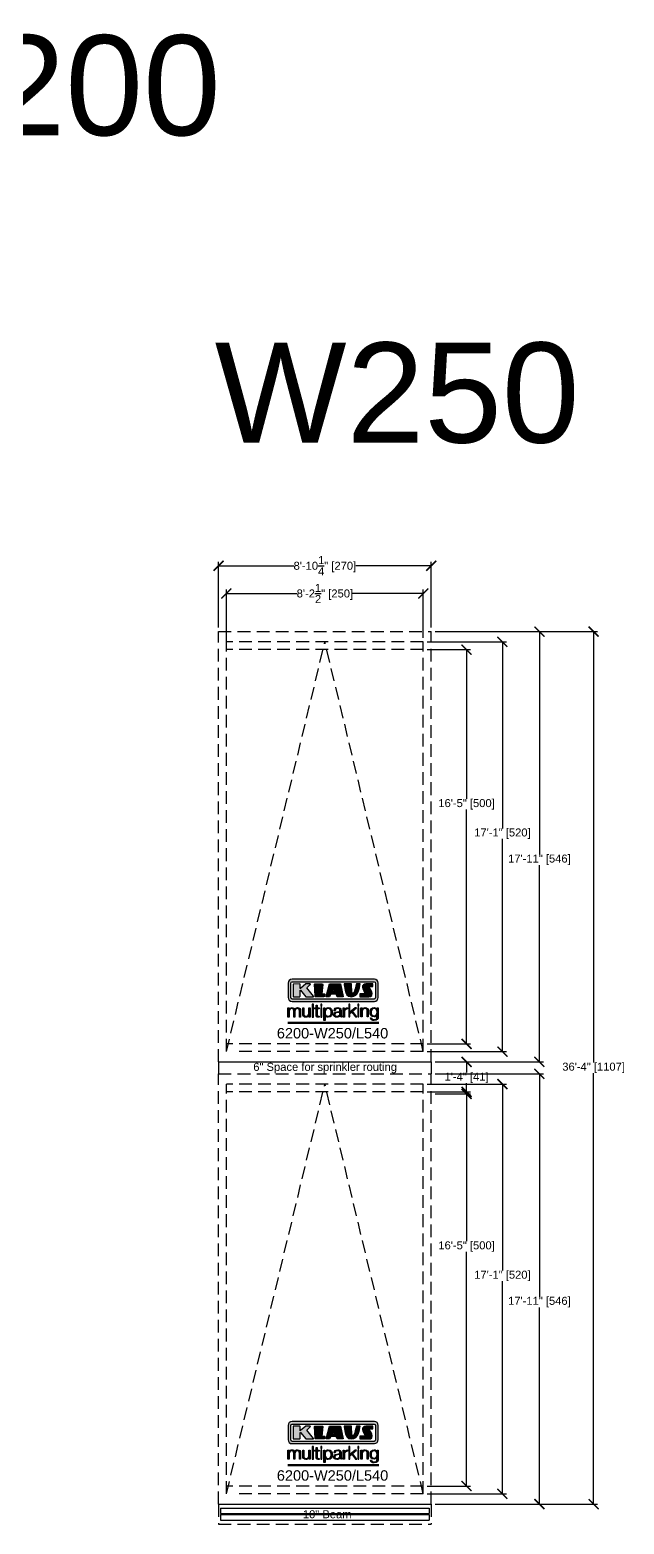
# Model space of a CAD drawing. Extents: x -210816 to 20092, y 4708 to 41486.
# Drawn here: x 18489 to 18786, y 10101 to 10847 of the extents above; entities that cross this region are included whole.
import ezdxf

# ---------------------------------------------------------------- set-up
doc = ezdxf.new("R2010")
doc.units = 0
doc.header["$MEASUREMENT"] = 0
doc.linetypes.add('DASHED', pattern=[0.2067, 0.1654, -0.0413])
doc.linetypes.add('HIDDEN', pattern=[9.525, 6.35, -3.175])
doc.layers.get('0').update_dxf_attribs({"linetype": 'CONTINUOUS'})
doc.layers.get('DEFPOINTS').update_dxf_attribs({"linetype": 'CONTINUOUS'})
for name, color, linetype in [('DIM', 6, 'CONTINUOUS'), ('KLAUS', 30, 'CONTINUOUS'), ('LOGO', 7, 'CONTINUOUS')]:
    doc.layers.add(name, color=color, linetype=linetype)
doc.styles.get("Standard").update_dxf_attribs({"font": 'arial.ttf'})
doc.dimstyles.get("Standard").update_dxf_attribs({"dimtxt": 5, "dimasz": 5, "dimexe": 2, "dimexo": 2, "dimgap": 0.09, "dimtad": 0, "dimtih": 1, "dimtoh": 1, "dimdec": 1, "dimzin": 0, "dimdsep": 46, "dimlunit": 4, "dimtxsty": 'Standard', "dimblk": 'ARCHTICK', "dimcen": -0.09, "dimadec": 0, "dimazin": 0, "dimtfac": 1, "dimtdec": 4, "dimtofl": 0, "dimtmove": 0, "dimatfit": 3, "dimldrblk": 'ARCHTICK', "dimfxl": 1, "dimtolj": 1, "dimtzin": 0, "dimarcsym": 0})

# ---------------------------------------------------------------- blocks, each defined once
blk = doc.blocks.new('_ARCHTICK')
at = {"color": 0, "linetype": 'ByBlock', "const_width": 0.15}
blk.add_lwpolyline([(-0.5, -0.5), (0.5, 0.5)], dxfattribs=at)
blk = doc.blocks.new('*D11076')
at = {"layer": 'DEFPOINTS', "color": 0}
for p in [(18686.02, 10541.68), (18686.02, 10336.93), (18725.57, 10336.93)]:
    blk.add_point(p, dxfattribs=at)
at = {"layer": 'DIM', "color": 0, "lineweight": -2}
for p, q in [((18688.02, 10541.68), (18727.57, 10541.68)), ((18725.57, 10541.68), (18725.57, 10448.48)), ((18725.57, 10336.93), (18725.57, 10443.18)), ((18688.02, 10336.93), (18727.57, 10336.93))]:
    blk.add_line(p, q, dxfattribs=at)
at = {"layer": 'DIM', "color": 0, "lineweight": -2, "xscale": 5, "yscale": 5, "zscale": 5}
for p, rotation in [((18725.57, 10541.68), 90), ((18725.57, 10336.93), 270)]:
    blk.add_blockref('_ARCHTICK', p, dxfattribs=dict(at, rotation=rotation))
at = {"layer": 'DIM', "color": 0, "insert": (18725.57, 10445.83), "char_height": 4, "attachment_point": 5}
blk.add_mtext('\\A1;17\'-1" [520]', dxfattribs=at)
blk = doc.blocks.new('*D11077')
at = {"layer": 'DEFPOINTS', "color": 0}
for p in [(18689.95, 10546.8), (18689.95, 10331.8), (18744.06, 10331.8)]:
    blk.add_point(p, dxfattribs=at)
at = {"layer": 'DIM', "color": 0, "lineweight": -2}
for p, q in [((18691.95, 10546.8), (18746.06, 10546.8)), ((18744.06, 10546.8), (18744.06, 10435.43)), ((18744.06, 10331.8), (18744.06, 10430.13)), ((18691.95, 10331.8), (18746.06, 10331.8))]:
    blk.add_line(p, q, dxfattribs=at)
at = {"layer": 'DIM', "color": 0, "lineweight": -2, "xscale": 5, "yscale": 5, "zscale": 5}
for p, rotation in [((18744.06, 10546.8), 90), ((18744.06, 10331.8), 270)]:
    blk.add_blockref('_ARCHTICK', p, dxfattribs=dict(at, rotation=rotation))
at = {"layer": 'DIM', "color": 0, "insert": (18744.06, 10432.78), "char_height": 4, "attachment_point": 5}
blk.add_mtext('\\A1;17\'-11" [546]', dxfattribs=at)
blk = doc.blocks.new('*D11078')
at = {"layer": 'DEFPOINTS', "color": 0}
for p in [(18686.02, 10537.78), (18686.02, 10340.8), (18707.63, 10340.8)]:
    blk.add_point(p, dxfattribs=at)
at = {"layer": 'DIM', "color": 0, "lineweight": -2}
for p, q in [((18688.02, 10537.78), (18709.63, 10537.78)), ((18707.63, 10537.78), (18707.63, 10463.17)), ((18707.63, 10340.8), (18707.63, 10457.86)), ((18688.02, 10340.8), (18709.63, 10340.8))]:
    blk.add_line(p, q, dxfattribs=at)
at = {"layer": 'DIM', "color": 0, "lineweight": -2, "xscale": 5, "yscale": 5, "zscale": 5}
for p, rotation in [((18707.63, 10537.78), 90), ((18707.63, 10340.8), 270)]:
    blk.add_blockref('_ARCHTICK', p, dxfattribs=dict(at, rotation=rotation))
at = {"layer": 'DIM', "color": 0, "insert": (18707.63, 10460.51), "char_height": 4, "attachment_point": 5}
blk.add_mtext('\\A1;16\'-5" [500]', dxfattribs=at)
blk = doc.blocks.new('*D11203')
at = {"layer": 'DEFPOINTS', "color": 0}
for p in [(18686.02, 10320.68), (18686.02, 10115.93), (18725.57, 10115.93)]:
    blk.add_point(p, dxfattribs=at)
at = {"layer": 'DIM', "color": 0, "lineweight": -2}
for p, q in [((18688.02, 10320.68), (18727.57, 10320.68)), ((18725.57, 10320.68), (18725.57, 10227.48)), ((18725.57, 10115.93), (18725.57, 10222.18)), ((18688.02, 10115.93), (18727.57, 10115.93))]:
    blk.add_line(p, q, dxfattribs=at)
at = {"layer": 'DIM', "color": 0, "lineweight": -2, "xscale": 5, "yscale": 5, "zscale": 5}
for p, rotation in [((18725.57, 10320.68), 90), ((18725.57, 10115.93), 270)]:
    blk.add_blockref('_ARCHTICK', p, dxfattribs=dict(at, rotation=rotation))
at = {"layer": 'DIM', "color": 0, "insert": (18725.57, 10224.83), "char_height": 4, "attachment_point": 5}
blk.add_mtext('\\A1;17\'-1" [520]', dxfattribs=at)
blk = doc.blocks.new('*D11204')
at = {"layer": 'DEFPOINTS', "color": 0}
for p in [(18689.95, 10325.8), (18689.95, 10110.8), (18744.06, 10110.8)]:
    blk.add_point(p, dxfattribs=at)
at = {"layer": 'DIM', "color": 0, "lineweight": -2}
for p, q in [((18691.95, 10325.8), (18746.06, 10325.8)), ((18744.06, 10325.8), (18744.06, 10214.43)), ((18744.06, 10110.8), (18744.06, 10209.13)), ((18691.95, 10110.8), (18746.06, 10110.8))]:
    blk.add_line(p, q, dxfattribs=at)
at = {"layer": 'DIM', "color": 0, "lineweight": -2, "xscale": 5, "yscale": 5, "zscale": 5}
for p, rotation in [((18744.06, 10325.8), 90), ((18744.06, 10110.8), 270)]:
    blk.add_blockref('_ARCHTICK', p, dxfattribs=dict(at, rotation=rotation))
at = {"layer": 'DIM', "color": 0, "insert": (18744.06, 10211.78), "char_height": 4, "attachment_point": 5}
blk.add_mtext('\\A1;17\'-11" [546]', dxfattribs=at)
blk = doc.blocks.new('*D11205')
at = {"layer": 'DEFPOINTS', "color": 0}
for p in [(18686.02, 10316.78), (18686.02, 10119.8), (18707.63, 10119.8)]:
    blk.add_point(p, dxfattribs=at)
at = {"layer": 'DIM', "color": 0, "lineweight": -2}
for p, q in [((18688.02, 10316.78), (18709.63, 10316.78)), ((18707.63, 10316.78), (18707.63, 10242.17)), ((18707.63, 10119.8), (18707.63, 10236.86)), ((18688.02, 10119.8), (18709.63, 10119.8))]:
    blk.add_line(p, q, dxfattribs=at)
at = {"layer": 'DIM', "color": 0, "lineweight": -2, "xscale": 5, "yscale": 5, "zscale": 5}
for p, rotation in [((18707.63, 10316.78), 90), ((18707.63, 10119.8), 270)]:
    blk.add_blockref('_ARCHTICK', p, dxfattribs=dict(at, rotation=rotation))
at = {"layer": 'DIM', "color": 0, "insert": (18707.63, 10239.51), "char_height": 4, "attachment_point": 5}
blk.add_mtext('\\A1;16\'-5" [500]', dxfattribs=at)
blk = doc.blocks.new('*D11241')
at = {"layer": 'DEFPOINTS', "color": 0}
for p in [(18689.95, 10546.8), (18689.95, 10110.8), (18771.16, 10110.8)]:
    blk.add_point(p, dxfattribs=at)
at = {"layer": 'DIM', "color": 0, "lineweight": -2}
for p, q in [((18691.95, 10546.8), (18773.16, 10546.8)), ((18771.16, 10546.8), (18771.16, 10331.45)), ((18771.16, 10110.8), (18771.16, 10326.15)), ((18691.95, 10110.8), (18773.16, 10110.8))]:
    blk.add_line(p, q, dxfattribs=at)
at = {"layer": 'DIM', "color": 0, "lineweight": -2, "xscale": 5, "yscale": 5, "zscale": 5}
for p, rotation in [((18771.16, 10546.8), 90), ((18771.16, 10110.8), 270)]:
    blk.add_blockref('_ARCHTICK', p, dxfattribs=dict(at, rotation=rotation))
at = {"layer": 'DIM', "color": 0, "insert": (18771.16, 10328.8), "char_height": 4, "attachment_point": 5}
blk.add_mtext('\\A1;36\'-4" [1107]', dxfattribs=at)
blk = doc.blocks.new('*D11247')
at = {"layer": 'DEFPOINTS', "color": 0}
for p in [(18689.95, 10331.8), (18689.95, 10315.8), (18707.63, 10315.8)]:
    blk.add_point(p, dxfattribs=at)
at = {"layer": 'DIM', "color": 0, "lineweight": -2}
for p, q in [((18691.95, 10331.8), (18709.63, 10331.8)), ((18707.63, 10331.8), (18707.63, 10326.45)), ((18707.63, 10315.8), (18707.63, 10321.15)), ((18691.95, 10315.8), (18709.63, 10315.8))]:
    blk.add_line(p, q, dxfattribs=at)
at = {"layer": 'DIM', "color": 0, "lineweight": -2, "xscale": 5, "yscale": 5, "zscale": 5}
for p, rotation in [((18707.63, 10331.8), 90), ((18707.63, 10315.8), 270)]:
    blk.add_blockref('_ARCHTICK', p, dxfattribs=dict(at, rotation=rotation))
at = {"layer": 'DIM', "color": 0, "insert": (18707.63, 10323.8), "char_height": 4, "attachment_point": 5}
blk.add_mtext('\\A1;1\'-4" [41]', dxfattribs=at)
blk = doc.blocks.new('KLAUS')
at = {"layer": 'LOGO'}
h = blk.add_hatch(color=8, dxfattribs=at)
h.dxf.hatch_style = 2
edge = h.paths.add_edge_path()
edge.add_spline(control_points=[(3.6, 29.1), (2.9, 29.1), (2.3, 28.5), (2.3, 27.8), (2.3, 27.8), (2.3, 16.1), (2.3, 16.1), (2.3, 15.4), (2.9, 14.8), (3.6, 14.8), (3.6, 14.8), (71.2, 14.8), (71.2, 14.8), (71.9, 14.8), (72.5, 15.4), (72.5, 16.1), (72.5, 16.1), (72.5, 27.8), (72.5, 27.8), (72.5, 28.5), (71.9, 29.1), (71.2, 29.1), (71.2, 29.1), (3.6, 29.1), (3.6, 29.1), (3.6, 29.1), (3.6, 29.1), (3.6, 29.1)], knot_values=[0, 0, 0, 0, 1, 1, 1, 2, 2, 2, 3, 3, 3, 4, 4, 4, 5, 5, 5, 6, 6, 6, 7, 7, 7, 8, 8, 8, 9, 9, 9, 9], degree=3, periodic=0)
edge = h.paths.add_edge_path()
edge.add_spline(control_points=[(3.4, 31.2), (3.4, 31.2), (71.5, 31.2), (71.5, 31.2), (73.3, 31.2), (74.7, 29.8), (74.7, 28), (74.7, 28), (74.7, 16.2), (74.7, 16.2), (74.7, 14.4), (73.3, 12.9), (71.5, 12.9), (71.5, 12.9), (3.4, 12.9), (3.4, 12.9), (1.6, 12.9), (0.1, 14.4), (0.1, 16.2), (0.1, 16.2), (0.1, 28), (0.1, 28), (0.1, 29.8), (1.6, 31.2), (3.4, 31.2), (3.4, 31.2), (3.4, 31.2), (3.4, 31.2)], knot_values=[0, 0, 0, 0, 1, 1, 1, 2, 2, 2, 3, 3, 3, 4, 4, 4, 5, 5, 5, 6, 6, 6, 7, 7, 7, 8, 8, 8, 9, 9, 9, 9], degree=3, periodic=0)
h = blk.add_hatch(color=8, dxfattribs=at)
h.dxf.hatch_style = 2
edge = h.paths.add_edge_path()
edge.add_spline(control_points=[(4.5, 27.3), (4.5, 27.3), (9.7, 27.3), (9.7, 27.3), (9.8, 27.3), (10, 27.2), (10, 27.1), (10, 27.1), (10, 23.7), (10, 23.7), (10, 23.7), (9.9, 23.6), (10, 23.6), (10.1, 23.5), (10.2, 23.6), (10.2, 23.6), (10.2, 23.6), (10.5, 23.7), (10.5, 23.7), (10.5, 23.7), (14.9, 27.3), (14.9, 27.3), (14.9, 27.3), (18.4, 27.3), (18.4, 27.3), (18.4, 27.3), (18.5, 27.3), (18.6, 27.2), (18.6, 27), (18.5, 26.9), (18.5, 26.9), (18.5, 26.9), (15.5, 24.1), (15.5, 24.1), (15.5, 24.1), (21.1, 17.1), (21.1, 17.1), (21.1, 17.1), (21.1, 16.9), (21.1, 16.9), (21.1, 16.8), (21, 16.8), (21, 16.8), (21, 16.8), (14.7, 16.8), (14.7, 16.8), (14.7, 16.8), (10.3, 22.2), (10.3, 22.2), (10.3, 22.2), (10.2, 22.2), (10.1, 22.2), (10, 22.2), (10, 22.1), (10, 22.1), (10, 22.1), (10, 17.1), (10, 17.1), (10, 16.9), (9.8, 16.8), (9.7, 16.8), (9.7, 16.8), (4.5, 16.8), (4.5, 16.8), (4.4, 16.8), (4.2, 16.9), (4.2, 17.1), (4.2, 17.1), (4.2, 27.1), (4.2, 27.1), (4.2, 27.2), (4.4, 27.3), (4.5, 27.3), (4.5, 27.3), (4.5, 27.3), (4.5, 27.3)], knot_values=[0, 0, 0, 0, 1, 1, 1, 2, 2, 2, 3, 3, 3, 4, 4, 4, 5, 5, 5, 6, 6, 6, 7, 7, 7, 8, 8, 8, 9, 9, 9, 10, 10, 10, 11, 11, 11, 12, 12, 12, 13, 13, 13, 14, 14, 14, 15, 15, 15, 16, 16, 16, 17, 17, 17, 18, 18, 18, 19, 19, 19, 20, 20, 20, 21, 21, 21, 22, 22, 22, 23, 23, 23, 24, 24, 24, 25, 25, 25, 25], degree=3, periodic=0)
h = blk.add_hatch(color=8, dxfattribs=at)
h.dxf.hatch_style = 2
h.paths.add_polyline_path([(22.4, 17.1), (22, 27.1), (22.2, 27.3), (28.5, 27.3), (28.9, 27), (28, 19.1), (30.3, 19.1), (30.4, 18.9), (30.1, 17), (29.5, 16.8), (22.6, 16.8)])
h = blk.add_hatch(color=8, dxfattribs=at)
h.paths.add_polyline_path([(36.5, 21), (38.9, 21), (37.9, 23.6)])
h.paths.add_polyline_path([(34.5, 27.3), (43.6, 27.3), (45.8, 16.9), (45.6, 16.8), (40.8, 16.8), (39.9, 18.9), (35.4, 18.9), (34.3, 16.8), (31.8, 16.8), (31.7, 17)])
h = blk.add_hatch(color=8, dxfattribs=at)
h.dxf.hatch_style = 2
edge = h.paths.add_edge_path()
edge.add_spline(control_points=[(52.7, 27.3), (52.7, 27.3), (52.9, 20.1), (52.9, 20.1), (53, 19.9), (53.2, 19.8), (53.4, 19.7), (53.9, 19.6), (54.4, 19.6), (54.6, 20), (55.2, 21.3), (56.3, 25.4), (56.6, 27.3), (56.6, 27.3), (59.8, 27.3), (59.8, 27.3), (58.8, 23.9), (58.6, 16.8), (52.6, 16.8), (48.7, 16.7), (48, 19.4), (47.3, 22.2), (46.9, 23.7), (46.5, 27.3), (46.5, 27.3), (46.5, 27.3), (52.7, 27.3), (52.7, 27.3), (52.7, 27.3), (52.7, 27.3), (52.7, 27.3)], knot_values=[0, 0, 0, 0, 1, 1, 1, 2, 2, 2, 3, 3, 3, 4, 4, 4, 5, 5, 5, 6, 6, 6, 7, 7, 7, 8, 8, 8, 9, 9, 9, 10, 10, 10, 10], degree=3, periodic=0)
h = blk.add_hatch(color=8, dxfattribs=at)
h.dxf.hatch_style = 2
edge = h.paths.add_edge_path()
edge.add_spline(control_points=[(64.5, 27.3), (64.5, 27.3), (70.3, 27.3), (70.3, 27.3), (70.3, 26.5), (70.3, 26), (70.3, 25.1), (70.3, 25.1), (67.3, 25.1), (67.3, 25.1), (67.2, 25), (67.2, 25.1), (67.2, 24.9), (67.2, 24.9), (69.7, 20.4), (69.7, 19.6), (69.7, 16.4), (67.2, 16.8), (65.9, 16.8), (65.9, 16.8), (59.6, 16.8), (59.6, 16.8), (59.6, 17.8), (59.6, 18.2), (59.6, 19.1), (59.6, 19.1), (63.8, 19.1), (63.8, 19.1), (63.8, 19.2), (63.8, 19.1), (63.8, 19.3), (63.8, 20.3), (61.6, 23.1), (61.6, 24.6), (61.6, 26.3), (62.8, 27.3), (64.5, 27.3), (64.5, 27.3), (64.5, 27.3), (64.5, 27.3)], knot_values=[0, 0, 0, 0, 1, 1, 1, 2, 2, 2, 3, 3, 3, 4, 4, 4, 5, 5, 5, 6, 6, 6, 7, 7, 7, 8, 8, 8, 9, 9, 9, 10, 10, 10, 11, 11, 11, 12, 12, 12, 13, 13, 13, 13], degree=3, periodic=0)
h = blk.add_hatch(color=30, dxfattribs=at)
h.dxf.hatch_style = 2
edge = h.paths.add_edge_path()
edge.add_spline(control_points=[(0, 0), (0, 0), (0.9, 0), (0.9, 0), (0.9, 0), (0.9, 4.2), (0.9, 4.2), (0.9, 5.8), (1.6, 7), (3.2, 7), (4.3, 7), (4.8, 6.1), (4.8, 5.1), (4.8, 5.1), (4.8, 0), (4.8, 0), (4.8, 0), (5.7, 0), (5.7, 0), (5.7, 0), (5.7, 4.3), (5.7, 4.3), (5.7, 5.7), (6.1, 7), (7.7, 7), (9, 7), (9.5, 6.3), (9.5, 5.1), (9.5, 5.1), (9.5, 0), (9.5, 0), (9.5, 0), (10.4, 0), (10.4, 0), (10.4, 0), (10.4, 5.1), (10.4, 5.1), (10.4, 6.9), (9.6, 7.8), (7.9, 7.8), (6.9, 7.8), (6, 7.3), (5.5, 6.3), (5.3, 7.3), (4.4, 7.8), (3.4, 7.8), (2.2, 7.8), (1.4, 7.2), (0.9, 6.3), (0.9, 6.3), (0.9, 6.3), (0.9, 6.3), (0.9, 6.3), (0.9, 7.6), (0.9, 7.6), (0.9, 7.6), (0, 7.6), (0, 7.6), (0, 7.6), (0, 0), (0, 0), (0, 0), (0, 0), (0, 0)], knot_values=[0, 0, 0, 0, 1, 1, 1, 2, 2, 2, 3, 3, 3, 4, 4, 4, 5, 5, 5, 6, 6, 6, 7, 7, 7, 8, 8, 8, 9, 9, 9, 10, 10, 10, 11, 11, 11, 12, 12, 12, 13, 13, 13, 14, 14, 14, 15, 15, 15, 16, 16, 16, 17, 17, 17, 18, 18, 18, 19, 19, 19, 20, 20, 20, 21, 21, 21, 21], degree=3, periodic=0)
h = blk.add_hatch(color=30, dxfattribs=at)
h.dxf.hatch_style = 2
edge = h.paths.add_edge_path()
edge.add_spline(control_points=[(18.3, 7.6), (18.3, 7.6), (17.4, 7.6), (17.4, 7.6), (17.4, 7.6), (17.4, 3.6), (17.4, 3.6), (17.4, 2), (16.7, 0.6), (15.1, 0.6), (13.7, 0.6), (13.1, 1.3), (13.1, 2.6), (13.1, 2.6), (13.1, 7.6), (13.1, 7.6), (13.1, 7.6), (12.2, 7.6), (12.2, 7.6), (12.2, 7.6), (12.2, 2.6), (12.2, 2.6), (12.2, 0.9), (12.9, -0.2), (14.8, -0.2), (16, -0.2), (17, 0.4), (17.4, 1.4), (17.4, 1.4), (17.5, 1.4), (17.5, 1.4), (17.5, 1.4), (17.5, 0), (17.5, 0), (17.5, 0), (18.3, 0), (18.3, 0), (18.3, 0), (18.3, 7.6), (18.3, 7.6), (18.3, 7.6), (18.3, 7.6), (18.3, 7.6)], knot_values=[0, 0, 0, 0, 1, 1, 1, 2, 2, 2, 3, 3, 3, 4, 4, 4, 5, 5, 5, 6, 6, 6, 7, 7, 7, 8, 8, 8, 9, 9, 9, 10, 10, 10, 11, 11, 11, 12, 12, 12, 13, 13, 13, 14, 14, 14, 14], degree=3, periodic=0)
h = blk.add_hatch(color=30, dxfattribs=at)
h.dxf.hatch_style = 2
h.paths.add_polyline_path([(20.1, 0), (21, 0), (21, 10.5), (20.1, 10.5)])
h = blk.add_hatch(color=30, dxfattribs=at)
h.dxf.hatch_style = 2
edge = h.paths.add_edge_path()
edge.add_spline(control_points=[(24.2, 9.8), (24.2, 9.8), (23.3, 9.8), (23.3, 9.8), (23.3, 9.8), (23.3, 7.6), (23.3, 7.6), (23.3, 7.6), (22, 7.6), (22, 7.6), (22, 7.6), (22, 6.8), (22, 6.8), (22, 6.8), (23.3, 6.8), (23.3, 6.8), (23.3, 6.8), (23.3, 1.6), (23.3, 1.6), (23.3, 0.3), (23.7, -0.1), (24.9, -0.1), (25.2, -0.1), (25.5, -0.1), (25.8, -0.1), (25.8, -0.1), (25.8, 0.7), (25.8, 0.7), (25.5, 0.7), (25.2, 0.7), (25, 0.7), (24.3, 0.7), (24.2, 1.1), (24.2, 1.7), (24.2, 1.7), (24.2, 6.8), (24.2, 6.8), (24.2, 6.8), (25.8, 6.8), (25.8, 6.8), (25.8, 6.8), (25.8, 7.6), (25.8, 7.6), (25.8, 7.6), (24.2, 7.6), (24.2, 7.6), (24.2, 7.6), (24.2, 9.8), (24.2, 9.8), (24.2, 9.8), (24.2, 9.8), (24.2, 9.8)], knot_values=[0, 0, 0, 0, 1, 1, 1, 2, 2, 2, 3, 3, 3, 4, 4, 4, 5, 5, 5, 6, 6, 6, 7, 7, 7, 8, 8, 8, 9, 9, 9, 10, 10, 10, 11, 11, 11, 12, 12, 12, 13, 13, 13, 14, 14, 14, 15, 15, 15, 16, 16, 16, 17, 17, 17, 17], degree=3, periodic=0)
h = blk.add_hatch(color=30, dxfattribs=at)
h.paths.add_polyline_path([(27.1, 0), (28, 0), (28, 7.6), (27.1, 7.6)])
h.paths.add_polyline_path([(27.1, 9), (28, 9), (28, 10.5), (27.1, 10.5)])
h = blk.add_hatch(color=30, dxfattribs=at)
edge = h.paths.add_edge_path()
edge.add_spline(control_points=[(35.8, 3.8), (35.8, 2.2), (35.1, 0.6), (33.4, 0.6), (31.4, 0.6), (30.7, 2.2), (30.7, 3.8), (30.7, 5.5), (31.3, 7), (33.4, 7), (35.1, 7), (35.8, 5.3), (35.8, 3.8), (35.8, 3.8), (35.8, 3.8), (35.8, 3.8)], knot_values=[0, 0, 0, 0, 1, 1, 1, 2, 2, 2, 3, 3, 3, 4, 4, 4, 5, 5, 5, 5], degree=3, periodic=0)
edge = h.paths.add_edge_path()
edge.add_spline(control_points=[(29.8, -2.8), (29.8, -2.8), (30.7, -2.8), (30.7, -2.8), (30.7, -2.8), (30.7, 1.4), (30.7, 1.4), (30.7, 1.4), (30.7, 1.4), (30.7, 1.4), (31.1, 0.4), (32.2, -0.2), (33.4, -0.2), (35.7, -0.2), (36.8, 1.6), (36.8, 3.8), (36.8, 5.9), (35.7, 7.8), (33.4, 7.8), (32.2, 7.8), (31.1, 7.1), (30.7, 6.1), (30.7, 6.1), (30.6, 6.1), (30.6, 6.1), (30.6, 6.1), (30.6, 7.6), (30.6, 7.6), (30.6, 7.6), (29.8, 7.6), (29.8, 7.6), (29.8, 7.6), (29.8, -2.8), (29.8, -2.8), (29.8, -2.8), (29.8, -2.8), (29.8, -2.8)], knot_values=[0, 0, 0, 0, 1, 1, 1, 2, 2, 2, 3, 3, 3, 4, 4, 4, 5, 5, 5, 6, 6, 6, 7, 7, 7, 8, 8, 8, 9, 9, 9, 10, 10, 10, 11, 11, 11, 12, 12, 12, 12], degree=3, periodic=0)
h = blk.add_hatch(color=30, dxfattribs=at)
edge = h.paths.add_edge_path()
edge.add_spline(control_points=[(43, 2.9), (43, 1.4), (41.8, 0.6), (40.4, 0.6), (39.5, 0.6), (38.7, 1.1), (38.7, 2), (38.7, 3.5), (40.7, 3.5), (42.2, 3.8), (42.5, 3.8), (42.9, 3.9), (43, 4.1), (43, 4.1), (43, 4.1), (43, 4.1), (43, 4.1), (43, 2.9), (43, 2.9), (43, 2.9), (43, 2.9), (43, 2.9)], knot_values=[0, 0, 0, 0, 1, 1, 1, 2, 2, 2, 3, 3, 3, 4, 4, 4, 5, 5, 5, 6, 6, 6, 7, 7, 7, 7], degree=3, periodic=0)
edge = h.paths.add_edge_path()
edge.add_spline(control_points=[(39, 5.2), (39.1, 6.5), (39.9, 7), (41.1, 7), (42.1, 7), (43, 6.7), (43, 5.4), (43, 4.6), (42.6, 4.5), (41.8, 4.4), (39.9, 4.2), (37.8, 4.1), (37.8, 2), (37.8, 0.5), (38.9, -0.2), (40.3, -0.2), (41.8, -0.2), (42.4, 0.3), (43.1, 1.3), (43.1, 1.3), (43.1, 1.3), (43.1, 1.3), (43.1, 0.5), (43.2, 0), (44.2, 0), (44.4, 0), (44.6, 0), (44.8, 0.1), (44.8, 0.1), (44.8, 0.8), (44.8, 0.8), (44.7, 0.8), (44.6, 0.8), (44.5, 0.8), (44.1, 0.8), (44, 1), (44, 1.3), (44, 1.3), (44, 5.3), (44, 5.3), (44, 7.4), (42.5, 7.8), (41.2, 7.8), (39.4, 7.8), (38.2, 7), (38.1, 5.2), (38.1, 5.2), (39, 5.2), (39, 5.2), (39, 5.2), (39, 5.2), (39, 5.2)], knot_values=[0, 0, 0, 0, 1, 1, 1, 2, 2, 2, 3, 3, 3, 4, 4, 4, 5, 5, 5, 6, 6, 6, 7, 7, 7, 8, 8, 8, 9, 9, 9, 10, 10, 10, 11, 11, 11, 12, 12, 12, 13, 13, 13, 14, 14, 14, 15, 15, 15, 16, 16, 16, 17, 17, 17, 17], degree=3, periodic=0)
h = blk.add_hatch(color=30, dxfattribs=at)
h.dxf.hatch_style = 2
edge = h.paths.add_edge_path()
edge.add_spline(control_points=[(45.8, 0), (45.8, 0), (46.7, 0), (46.7, 0), (46.7, 0), (46.7, 4), (46.7, 4), (46.7, 5.6), (47.9, 6.8), (49.5, 6.7), (49.5, 6.7), (49.5, 7.7), (49.5, 7.7), (48.2, 7.7), (47.1, 7), (46.7, 5.8), (46.7, 5.8), (46.6, 5.8), (46.6, 5.8), (46.6, 5.8), (46.6, 7.6), (46.6, 7.6), (46.6, 7.6), (45.8, 7.6), (45.8, 7.6), (45.8, 7.6), (45.8, 0), (45.8, 0), (45.8, 0), (45.8, 0), (45.8, 0)], knot_values=[0, 0, 0, 0, 1, 1, 1, 2, 2, 2, 3, 3, 3, 4, 4, 4, 5, 5, 5, 6, 6, 6, 7, 7, 7, 8, 8, 8, 9, 9, 9, 10, 10, 10, 10], degree=3, periodic=0)
h = blk.add_hatch(color=30, dxfattribs=at)
h.dxf.hatch_style = 2
h.paths.add_polyline_path([(50.4, 0), (51.3, 0), (51.3, 2.9), (52.8, 4.1), (55.8, 0), (57, 0), (53.5, 4.8), (56.7, 7.6), (55.5, 7.6), (51.3, 3.9), (51.3, 10.5), (50.4, 10.5)])
h = blk.add_hatch(color=30, dxfattribs=at)
h.paths.add_polyline_path([(57.7, 0), (58.7, 0), (58.7, 7.6), (57.7, 7.6)])
h.paths.add_polyline_path([(57.7, 9), (58.7, 9), (58.7, 10.5), (57.7, 10.5)])
h = blk.add_hatch(color=30, dxfattribs=at)
h.dxf.hatch_style = 2
edge = h.paths.add_edge_path()
edge.add_spline(control_points=[(60.4, 0), (60.4, 0), (61.3, 0), (61.3, 0), (61.3, 0), (61.3, 4.4), (61.3, 4.4), (61.4, 5.9), (62.2, 7), (63.7, 7), (65.2, 7), (65.6, 6), (65.6, 4.7), (65.6, 4.7), (65.6, 0), (65.6, 0), (65.6, 0), (66.5, 0), (66.5, 0), (66.5, 0), (66.5, 4.9), (66.5, 4.9), (66.5, 6.7), (65.9, 7.8), (63.8, 7.8), (62.7, 7.8), (61.7, 7.2), (61.4, 6.3), (61.4, 6.3), (61.3, 6.3), (61.3, 6.3), (61.3, 6.3), (61.3, 7.6), (61.3, 7.6), (61.3, 7.6), (60.4, 7.6), (60.4, 7.6), (60.4, 7.6), (60.4, 0), (60.4, 0), (60.4, 0), (60.4, 0), (60.4, 0)], knot_values=[0, 0, 0, 0, 1, 1, 1, 2, 2, 2, 3, 3, 3, 4, 4, 4, 5, 5, 5, 6, 6, 6, 7, 7, 7, 8, 8, 8, 9, 9, 9, 10, 10, 10, 11, 11, 11, 12, 12, 12, 13, 13, 13, 14, 14, 14, 14], degree=3, periodic=0)
h = blk.add_hatch(color=30, dxfattribs=at)
edge = h.paths.add_edge_path()
edge.add_spline(control_points=[(71.3, 0.9), (69.6, 0.9), (68.8, 2.3), (68.8, 3.9), (68.8, 5.4), (69.6, 7), (71.3, 7), (73.1, 7), (73.7, 5.3), (73.7, 3.9), (73.7, 2.3), (72.9, 0.9), (71.3, 0.9), (71.3, 0.9), (71.3, 0.9), (71.3, 0.9)], knot_values=[0, 0, 0, 0, 1, 1, 1, 2, 2, 2, 3, 3, 3, 4, 4, 4, 5, 5, 5, 5], degree=3, periodic=0)
edge = h.paths.add_edge_path()
edge.add_spline(control_points=[(74.7, 7.6), (74.7, 7.6), (73.7, 7.6), (73.7, 7.6), (73.7, 7.6), (73.7, 6.3), (73.7, 6.3), (73.7, 6.3), (73.7, 6.3), (73.7, 6.3), (73.4, 7.1), (72.4, 7.8), (71.3, 7.8), (69.1, 7.8), (67.9, 6), (67.9, 4), (67.9, 1.8), (68.9, 0.1), (71.3, 0.1), (72.4, 0.1), (73.3, 0.7), (73.7, 1.6), (73.7, 1.6), (73.7, 1.6), (73.7, 1.6), (73.7, 1.6), (73.7, 0.6), (73.7, 0.6), (73.7, -1.2), (73, -2.2), (71.3, -2.2), (70.3, -2.2), (69.3, -1.8), (69.1, -0.7), (69.1, -0.7), (68.2, -0.7), (68.2, -0.7), (68.3, -2.3), (69.8, -3), (71.3, -3), (73.8, -3), (74.7, -1.6), (74.7, 0.6), (74.7, 0.6), (74.7, 7.6), (74.7, 7.6), (74.7, 7.6), (74.7, 7.6), (74.7, 7.6)], knot_values=[0, 0, 0, 0, 1, 1, 1, 2, 2, 2, 3, 3, 3, 4, 4, 4, 5, 5, 5, 6, 6, 6, 7, 7, 7, 8, 8, 8, 9, 9, 9, 10, 10, 10, 11, 11, 11, 12, 12, 12, 13, 13, 13, 14, 14, 14, 15, 15, 15, 16, 16, 16, 16], degree=3, periodic=0)
for points in [[(22.4, 17.1), (22, 27.1), (22.2, 27.3), (28.5, 27.3), (28.9, 27), (28, 19.1), (30.3, 19.1), (30.4, 18.9), (30.1, 17), (29.5, 16.8), (22.6, 16.8), (22.4, 17.1), (22.4, 17.1)], [(34.5, 27.3), (43.6, 27.3), (45.8, 16.9), (45.6, 16.8), (40.8, 16.8), (39.9, 18.9), (35.4, 18.9), (34.3, 16.8), (31.8, 16.8), (31.7, 17), (34.5, 27.3), (34.5, 27.3)], [(36.5, 21), (38.9, 21), (37.9, 23.6), (36.5, 21), (36.5, 21)], [(20.1, 0), (21, 0), (21, 10.5), (20.1, 10.5), (20.1, 0), (20.1, 0)], [(27.1, 9), (28, 9), (28, 10.5), (27.1, 10.5), (27.1, 9), (27.1, 9)], [(27.1, 0), (28, 0), (28, 7.6), (27.1, 7.6), (27.1, 0), (27.1, 0)], [(50.4, 0), (51.3, 0), (51.3, 2.9), (52.8, 4.1), (55.8, 0), (57, 0), (53.5, 4.8), (56.7, 7.6), (55.5, 7.6), (51.3, 3.9), (51.3, 10.5), (50.4, 10.5), (50.4, 0), (50.4, 0)], [(57.7, 9), (58.7, 9), (58.7, 10.5), (57.7, 10.5), (57.7, 9), (57.7, 9)], [(57.7, 0), (58.7, 0), (58.7, 7.6), (57.7, 7.6), (57.7, 0), (57.7, 0)]]:
    blk.add_lwpolyline(points, dxfattribs=at)
for points, knots in [([(3.4, 31.2), (3.4, 31.2), (71.5, 31.2), (71.5, 31.2), (73.3, 31.2), (74.7, 29.8), (74.7, 28), (74.7, 28), (74.7, 16.2), (74.7, 16.2), (74.7, 14.4), (73.3, 12.9), (71.5, 12.9), (71.5, 12.9), (3.4, 12.9), (3.4, 12.9), (1.6, 12.9), (0.1, 14.4), (0.1, 16.2), (0.1, 16.2), (0.1, 28), (0.1, 28), (0.1, 29.8), (1.6, 31.2), (3.4, 31.2), (3.4, 31.2), (3.4, 31.2), (3.4, 31.2)], [0, 0, 0, 0, 1, 1, 1, 2, 2, 2, 3, 3, 3, 4, 4, 4, 5, 5, 5, 6, 6, 6, 7, 7, 7, 8, 8, 8, 9, 9, 9, 9]), ([(3.6, 29.1), (2.9, 29.1), (2.3, 28.5), (2.3, 27.8), (2.3, 27.8), (2.3, 16.1), (2.3, 16.1), (2.3, 15.4), (2.9, 14.8), (3.6, 14.8), (3.6, 14.8), (71.2, 14.8), (71.2, 14.8), (71.9, 14.8), (72.5, 15.4), (72.5, 16.1), (72.5, 16.1), (72.5, 27.8), (72.5, 27.8), (72.5, 28.5), (71.9, 29.1), (71.2, 29.1), (71.2, 29.1), (3.6, 29.1), (3.6, 29.1), (3.6, 29.1), (3.6, 29.1), (3.6, 29.1)], [0, 0, 0, 0, 1, 1, 1, 2, 2, 2, 3, 3, 3, 4, 4, 4, 5, 5, 5, 6, 6, 6, 7, 7, 7, 8, 8, 8, 9, 9, 9, 9]), ([(4.5, 27.3), (4.5, 27.3), (9.7, 27.3), (9.7, 27.3), (9.8, 27.3), (10, 27.2), (10, 27.1), (10, 27.1), (10, 23.7), (10, 23.7), (10, 23.7), (9.9, 23.6), (10, 23.6), (10.1, 23.5), (10.2, 23.6), (10.2, 23.6), (10.2, 23.6), (10.5, 23.7), (10.5, 23.7), (10.5, 23.7), (14.9, 27.3), (14.9, 27.3), (14.9, 27.3), (18.4, 27.3), (18.4, 27.3), (18.4, 27.3), (18.5, 27.3), (18.6, 27.2), (18.6, 27), (18.5, 26.9), (18.5, 26.9), (18.5, 26.9), (15.5, 24.1), (15.5, 24.1), (15.5, 24.1), (21.1, 17.1), (21.1, 17.1), (21.1, 17.1), (21.1, 16.9), (21.1, 16.9), (21.1, 16.8), (21, 16.8), (21, 16.8), (21, 16.8), (14.7, 16.8), (14.7, 16.8), (14.7, 16.8), (10.3, 22.2), (10.3, 22.2), (10.3, 22.2), (10.2, 22.2), (10.1, 22.2), (10, 22.2), (10, 22.1), (10, 22.1), (10, 22.1), (10, 17.1), (10, 17.1), (10, 16.9), (9.8, 16.8), (9.7, 16.8), (9.7, 16.8), (4.5, 16.8), (4.5, 16.8), (4.4, 16.8), (4.2, 16.9), (4.2, 17.1), (4.2, 17.1), (4.2, 27.1), (4.2, 27.1), (4.2, 27.2), (4.4, 27.3), (4.5, 27.3), (4.5, 27.3), (4.5, 27.3), (4.5, 27.3)], [0, 0, 0, 0, 1, 1, 1, 2, 2, 2, 3, 3, 3, 4, 4, 4, 5, 5, 5, 6, 6, 6, 7, 7, 7, 8, 8, 8, 9, 9, 9, 10, 10, 10, 11, 11, 11, 12, 12, 12, 13, 13, 13, 14, 14, 14, 15, 15, 15, 16, 16, 16, 17, 17, 17, 18, 18, 18, 19, 19, 19, 20, 20, 20, 21, 21, 21, 22, 22, 22, 23, 23, 23, 24, 24, 24, 25, 25, 25, 25]), ([(52.7, 27.3), (52.7, 27.3), (52.9, 20.1), (52.9, 20.1), (53, 19.9), (53.2, 19.8), (53.4, 19.7), (53.9, 19.6), (54.4, 19.6), (54.6, 20), (55.2, 21.3), (56.3, 25.4), (56.6, 27.3), (56.6, 27.3), (59.8, 27.3), (59.8, 27.3), (58.8, 23.9), (58.6, 16.8), (52.6, 16.8), (48.7, 16.7), (48, 19.4), (47.3, 22.2), (46.9, 23.7), (46.5, 27.3), (46.5, 27.3), (46.5, 27.3), (52.7, 27.3), (52.7, 27.3), (52.7, 27.3), (52.7, 27.3), (52.7, 27.3)], [0, 0, 0, 0, 1, 1, 1, 2, 2, 2, 3, 3, 3, 4, 4, 4, 5, 5, 5, 6, 6, 6, 7, 7, 7, 8, 8, 8, 9, 9, 9, 10, 10, 10, 10]), ([(64.5, 27.3), (64.5, 27.3), (70.3, 27.3), (70.3, 27.3), (70.3, 26.5), (70.3, 26), (70.3, 25.1), (70.3, 25.1), (67.3, 25.1), (67.3, 25.1), (67.2, 25), (67.2, 25.1), (67.2, 24.9), (67.2, 24.9), (69.7, 20.4), (69.7, 19.6), (69.7, 16.4), (67.2, 16.8), (65.9, 16.8), (65.9, 16.8), (59.6, 16.8), (59.6, 16.8), (59.6, 17.8), (59.6, 18.2), (59.6, 19.1), (59.6, 19.1), (63.8, 19.1), (63.8, 19.1), (63.8, 19.2), (63.8, 19.1), (63.8, 19.3), (63.8, 20.3), (61.6, 23.1), (61.6, 24.6), (61.6, 26.3), (62.8, 27.3), (64.5, 27.3), (64.5, 27.3), (64.5, 27.3), (64.5, 27.3)], [0, 0, 0, 0, 1, 1, 1, 2, 2, 2, 3, 3, 3, 4, 4, 4, 5, 5, 5, 6, 6, 6, 7, 7, 7, 8, 8, 8, 9, 9, 9, 10, 10, 10, 11, 11, 11, 12, 12, 12, 13, 13, 13, 13]), ([(0, 0), (0, 0), (0.9, 0), (0.9, 0), (0.9, 0), (0.9, 4.2), (0.9, 4.2), (0.9, 5.8), (1.6, 7), (3.2, 7), (4.3, 7), (4.8, 6.1), (4.8, 5.1), (4.8, 5.1), (4.8, 0), (4.8, 0), (4.8, 0), (5.7, 0), (5.7, 0), (5.7, 0), (5.7, 4.3), (5.7, 4.3), (5.7, 5.7), (6.1, 7), (7.7, 7), (9, 7), (9.5, 6.3), (9.5, 5.1), (9.5, 5.1), (9.5, 0), (9.5, 0), (9.5, 0), (10.4, 0), (10.4, 0), (10.4, 0), (10.4, 5.1), (10.4, 5.1), (10.4, 6.9), (9.6, 7.8), (7.9, 7.8), (6.9, 7.8), (6, 7.3), (5.5, 6.3), (5.3, 7.3), (4.4, 7.8), (3.4, 7.8), (2.2, 7.8), (1.4, 7.2), (0.9, 6.3), (0.9, 6.3), (0.9, 6.3), (0.9, 6.3), (0.9, 6.3), (0.9, 7.6), (0.9, 7.6), (0.9, 7.6), (0, 7.6), (0, 7.6), (0, 7.6), (0, 0), (0, 0), (0, 0), (0, 0), (0, 0)], [0, 0, 0, 0, 1, 1, 1, 2, 2, 2, 3, 3, 3, 4, 4, 4, 5, 5, 5, 6, 6, 6, 7, 7, 7, 8, 8, 8, 9, 9, 9, 10, 10, 10, 11, 11, 11, 12, 12, 12, 13, 13, 13, 14, 14, 14, 15, 15, 15, 16, 16, 16, 17, 17, 17, 18, 18, 18, 19, 19, 19, 20, 20, 20, 21, 21, 21, 21]), ([(18.3, 7.6), (18.3, 7.6), (17.4, 7.6), (17.4, 7.6), (17.4, 7.6), (17.4, 3.6), (17.4, 3.6), (17.4, 2), (16.7, 0.6), (15.1, 0.6), (13.7, 0.6), (13.1, 1.3), (13.1, 2.6), (13.1, 2.6), (13.1, 7.6), (13.1, 7.6), (13.1, 7.6), (12.2, 7.6), (12.2, 7.6), (12.2, 7.6), (12.2, 2.6), (12.2, 2.6), (12.2, 0.9), (12.9, -0.2), (14.8, -0.2), (16, -0.2), (17, 0.4), (17.4, 1.4), (17.4, 1.4), (17.5, 1.4), (17.5, 1.4), (17.5, 1.4), (17.5, 0), (17.5, 0), (17.5, 0), (18.3, 0), (18.3, 0), (18.3, 0), (18.3, 7.6), (18.3, 7.6), (18.3, 7.6), (18.3, 7.6), (18.3, 7.6)], [0, 0, 0, 0, 1, 1, 1, 2, 2, 2, 3, 3, 3, 4, 4, 4, 5, 5, 5, 6, 6, 6, 7, 7, 7, 8, 8, 8, 9, 9, 9, 10, 10, 10, 11, 11, 11, 12, 12, 12, 13, 13, 13, 14, 14, 14, 14]), ([(24.2, 9.8), (24.2, 9.8), (23.3, 9.8), (23.3, 9.8), (23.3, 9.8), (23.3, 7.6), (23.3, 7.6), (23.3, 7.6), (22, 7.6), (22, 7.6), (22, 7.6), (22, 6.8), (22, 6.8), (22, 6.8), (23.3, 6.8), (23.3, 6.8), (23.3, 6.8), (23.3, 1.6), (23.3, 1.6), (23.3, 0.3), (23.7, -0.1), (24.9, -0.1), (25.2, -0.1), (25.5, -0.1), (25.8, -0.1), (25.8, -0.1), (25.8, 0.7), (25.8, 0.7), (25.5, 0.7), (25.2, 0.7), (25, 0.7), (24.3, 0.7), (24.2, 1.1), (24.2, 1.7), (24.2, 1.7), (24.2, 6.8), (24.2, 6.8), (24.2, 6.8), (25.8, 6.8), (25.8, 6.8), (25.8, 6.8), (25.8, 7.6), (25.8, 7.6), (25.8, 7.6), (24.2, 7.6), (24.2, 7.6), (24.2, 7.6), (24.2, 9.8), (24.2, 9.8), (24.2, 9.8), (24.2, 9.8), (24.2, 9.8)], [0, 0, 0, 0, 1, 1, 1, 2, 2, 2, 3, 3, 3, 4, 4, 4, 5, 5, 5, 6, 6, 6, 7, 7, 7, 8, 8, 8, 9, 9, 9, 10, 10, 10, 11, 11, 11, 12, 12, 12, 13, 13, 13, 14, 14, 14, 15, 15, 15, 16, 16, 16, 17, 17, 17, 17]), ([(29.8, -2.8), (29.8, -2.8), (30.7, -2.8), (30.7, -2.8), (30.7, -2.8), (30.7, 1.4), (30.7, 1.4), (30.7, 1.4), (30.7, 1.4), (30.7, 1.4), (31.1, 0.4), (32.2, -0.2), (33.4, -0.2), (35.7, -0.2), (36.8, 1.6), (36.8, 3.8), (36.8, 5.9), (35.7, 7.8), (33.4, 7.8), (32.2, 7.8), (31.1, 7.1), (30.7, 6.1), (30.7, 6.1), (30.6, 6.1), (30.6, 6.1), (30.6, 6.1), (30.6, 7.6), (30.6, 7.6), (30.6, 7.6), (29.8, 7.6), (29.8, 7.6), (29.8, 7.6), (29.8, -2.8), (29.8, -2.8), (29.8, -2.8), (29.8, -2.8), (29.8, -2.8)], [0, 0, 0, 0, 1, 1, 1, 2, 2, 2, 3, 3, 3, 4, 4, 4, 5, 5, 5, 6, 6, 6, 7, 7, 7, 8, 8, 8, 9, 9, 9, 10, 10, 10, 11, 11, 11, 12, 12, 12, 12]), ([(35.8, 3.8), (35.8, 2.2), (35.1, 0.6), (33.4, 0.6), (31.4, 0.6), (30.7, 2.2), (30.7, 3.8), (30.7, 5.5), (31.3, 7), (33.4, 7), (35.1, 7), (35.8, 5.3), (35.8, 3.8), (35.8, 3.8), (35.8, 3.8), (35.8, 3.8)], [0, 0, 0, 0, 1, 1, 1, 2, 2, 2, 3, 3, 3, 4, 4, 4, 5, 5, 5, 5]), ([(39, 5.2), (39.1, 6.5), (39.9, 7), (41.1, 7), (42.1, 7), (43, 6.7), (43, 5.4), (43, 4.6), (42.6, 4.5), (41.8, 4.4), (39.9, 4.2), (37.8, 4.1), (37.8, 2), (37.8, 0.5), (38.9, -0.2), (40.3, -0.2), (41.8, -0.2), (42.4, 0.3), (43.1, 1.3), (43.1, 1.3), (43.1, 1.3), (43.1, 1.3), (43.1, 0.5), (43.2, 0), (44.2, 0), (44.4, 0), (44.6, 0), (44.8, 0.1), (44.8, 0.1), (44.8, 0.8), (44.8, 0.8), (44.7, 0.8), (44.6, 0.8), (44.5, 0.8), (44.1, 0.8), (44, 1), (44, 1.3), (44, 1.3), (44, 5.3), (44, 5.3), (44, 7.4), (42.5, 7.8), (41.2, 7.8), (39.4, 7.8), (38.2, 7), (38.1, 5.2), (38.1, 5.2), (39, 5.2), (39, 5.2), (39, 5.2), (39, 5.2), (39, 5.2)], [0, 0, 0, 0, 1, 1, 1, 2, 2, 2, 3, 3, 3, 4, 4, 4, 5, 5, 5, 6, 6, 6, 7, 7, 7, 8, 8, 8, 9, 9, 9, 10, 10, 10, 11, 11, 11, 12, 12, 12, 13, 13, 13, 14, 14, 14, 15, 15, 15, 16, 16, 16, 17, 17, 17, 17]), ([(43, 2.9), (43, 1.4), (41.8, 0.6), (40.4, 0.6), (39.5, 0.6), (38.7, 1.1), (38.7, 2), (38.7, 3.5), (40.7, 3.5), (42.2, 3.8), (42.5, 3.8), (42.9, 3.9), (43, 4.1), (43, 4.1), (43, 4.1), (43, 4.1), (43, 4.1), (43, 2.9), (43, 2.9), (43, 2.9), (43, 2.9), (43, 2.9)], [0, 0, 0, 0, 1, 1, 1, 2, 2, 2, 3, 3, 3, 4, 4, 4, 5, 5, 5, 6, 6, 6, 7, 7, 7, 7]), ([(45.8, 0), (45.8, 0), (46.7, 0), (46.7, 0), (46.7, 0), (46.7, 4), (46.7, 4), (46.7, 5.6), (47.9, 6.8), (49.5, 6.7), (49.5, 6.7), (49.5, 7.7), (49.5, 7.7), (48.2, 7.7), (47.1, 7), (46.7, 5.8), (46.7, 5.8), (46.6, 5.8), (46.6, 5.8), (46.6, 5.8), (46.6, 7.6), (46.6, 7.6), (46.6, 7.6), (45.8, 7.6), (45.8, 7.6), (45.8, 7.6), (45.8, 0), (45.8, 0), (45.8, 0), (45.8, 0), (45.8, 0)], [0, 0, 0, 0, 1, 1, 1, 2, 2, 2, 3, 3, 3, 4, 4, 4, 5, 5, 5, 6, 6, 6, 7, 7, 7, 8, 8, 8, 9, 9, 9, 10, 10, 10, 10]), ([(60.4, 0), (60.4, 0), (61.3, 0), (61.3, 0), (61.3, 0), (61.3, 4.4), (61.3, 4.4), (61.4, 5.9), (62.2, 7), (63.7, 7), (65.2, 7), (65.6, 6), (65.6, 4.7), (65.6, 4.7), (65.6, 0), (65.6, 0), (65.6, 0), (66.5, 0), (66.5, 0), (66.5, 0), (66.5, 4.9), (66.5, 4.9), (66.5, 6.7), (65.9, 7.8), (63.8, 7.8), (62.7, 7.8), (61.7, 7.2), (61.4, 6.3), (61.4, 6.3), (61.3, 6.3), (61.3, 6.3), (61.3, 6.3), (61.3, 7.6), (61.3, 7.6), (61.3, 7.6), (60.4, 7.6), (60.4, 7.6), (60.4, 7.6), (60.4, 0), (60.4, 0), (60.4, 0), (60.4, 0), (60.4, 0)], [0, 0, 0, 0, 1, 1, 1, 2, 2, 2, 3, 3, 3, 4, 4, 4, 5, 5, 5, 6, 6, 6, 7, 7, 7, 8, 8, 8, 9, 9, 9, 10, 10, 10, 11, 11, 11, 12, 12, 12, 13, 13, 13, 14, 14, 14, 14]), ([(74.7, 7.6), (74.7, 7.6), (73.7, 7.6), (73.7, 7.6), (73.7, 7.6), (73.7, 6.3), (73.7, 6.3), (73.7, 6.3), (73.7, 6.3), (73.7, 6.3), (73.4, 7.1), (72.4, 7.8), (71.3, 7.8), (69.1, 7.8), (67.9, 6), (67.9, 4), (67.9, 1.8), (68.9, 0.1), (71.3, 0.1), (72.4, 0.1), (73.3, 0.7), (73.7, 1.6), (73.7, 1.6), (73.7, 1.6), (73.7, 1.6), (73.7, 1.6), (73.7, 0.6), (73.7, 0.6), (73.7, -1.2), (73, -2.2), (71.3, -2.2), (70.3, -2.2), (69.3, -1.8), (69.1, -0.7), (69.1, -0.7), (68.2, -0.7), (68.2, -0.7), (68.3, -2.3), (69.8, -3), (71.3, -3), (73.8, -3), (74.7, -1.6), (74.7, 0.6), (74.7, 0.6), (74.7, 7.6), (74.7, 7.6), (74.7, 7.6), (74.7, 7.6), (74.7, 7.6)], [0, 0, 0, 0, 1, 1, 1, 2, 2, 2, 3, 3, 3, 4, 4, 4, 5, 5, 5, 6, 6, 6, 7, 7, 7, 8, 8, 8, 9, 9, 9, 10, 10, 10, 11, 11, 11, 12, 12, 12, 13, 13, 13, 14, 14, 14, 15, 15, 15, 16, 16, 16, 16]), ([(71.3, 0.9), (69.6, 0.9), (68.8, 2.3), (68.8, 3.9), (68.8, 5.4), (69.6, 7), (71.3, 7), (73.1, 7), (73.7, 5.3), (73.7, 3.9), (73.7, 2.3), (72.9, 0.9), (71.3, 0.9), (71.3, 0.9), (71.3, 0.9), (71.3, 0.9)], [0, 0, 0, 0, 1, 1, 1, 2, 2, 2, 3, 3, 3, 4, 4, 4, 5, 5, 5, 5])]:
    blk.add_open_spline(points, degree=3, knots=knots, dxfattribs=at)
blk = doc.blocks.new('A$C26844')
at = {"layer": 'KLAUS', "color": 4, "linetype": 'HIDDEN'}
for p, q in [((0, 215), (106.3, 215)), ((102.37, 206), (3.93, 206)), ((102.37, 9), (3.93, 9)), ((3.94, 0), (106.3, 0))]:
    blk.add_line(p, q, dxfattribs=at)
at = {"layer": 'KLAUS', "linetype": 'HIDDEN'}
for p, q in [((0, 0), (0, 215)), ((3.93, 5.12), (3.93, 209.88)), ((102.37, 209.88), (3.93, 209.88)), ((3.93, 5.12), (53.15, 209.88)), ((102.37, 5.12), (53.15, 209.88)), ((102.37, 5.12), (102.37, 209.88)), ((106.3, 0), (106.3, 215)), ((102.37, 5.12), (7.87, 5.12))]:
    blk.add_line(p, q, dxfattribs=at)
at = {"layer": 'KLAUS', "lineweight": 200}
blk.add_line((80.06, 19.48), (34.69, 19.48), dxfattribs=at)
at = {"layer": 'KLAUS', "linetype": 'DASHED', "xscale": 0.6042342747489289, "yscale": 0.6042342747559075, "zscale": 0.604234274745576, "rotation": 0.01107024451872799}
blk.add_blockref('KLAUS', (34.69, 22.41), dxfattribs=at)
at = {"layer": 'KLAUS', "linetype": 'DASHED'}
blk.add_text('6200-W250/L540', height=5.1969, dxfattribs=at).set_placement((29.13, 11.71))
blk = doc.blocks.new('A$C26939')
at = {"layer": 'KLAUS', "color": 5, "linetype": 'HIDDEN'}
for p, q in [((0, 6), (106.3, 6)), ((0, 6), (0, 0)), ((0, 0), (106.3, 0)), ((106.3, 6), (106.3, 0))]:
    blk.add_line(p, q, dxfattribs=at)
at = {"layer": 'KLAUS', "color": 5, "linetype": 'DASHED'}
blk.add_text('6" Space for sprinkler routing', height=4, dxfattribs=at).set_placement((17.34, 1.49))
blk = doc.blocks.new('*D12219')
at = {"layer": 'DEFPOINTS', "color": 0}
for p in [(18689.95, 10579.71), (18583.65, 10546.8), (18689.95, 10546.8)]:
    blk.add_point(p, dxfattribs=at)
at = {"layer": 'DIM', "color": 0, "lineweight": -2}
for p, q in [((18583.65, 10548.8), (18583.65, 10581.71)), ((18689.95, 10548.8), (18689.95, 10581.71)), ((18583.65, 10579.71), (18621.4, 10579.71)), ((18689.95, 10579.71), (18652.21, 10579.71))]:
    blk.add_line(p, q, dxfattribs=at)
at = {"layer": 'DIM', "color": 0, "lineweight": -2, "xscale": 5, "yscale": 5, "zscale": 5, "rotation": 180}
blk.add_blockref('_ARCHTICK', (18583.65, 10579.71), dxfattribs=at)
at = {"layer": 'DIM', "color": 0, "lineweight": -2, "xscale": 5, "yscale": 5, "zscale": 5}
blk.add_blockref('_ARCHTICK', (18689.95, 10579.71), dxfattribs=at)
at = {"layer": 'DIM', "color": 0, "insert": (18636.8, 10579.71), "char_height": 4, "attachment_point": 5}
blk.add_mtext('\\A1;8\'-10{\\H1.000000x;\\S1/4;}" [270]', dxfattribs=at)
blk = doc.blocks.new('*D12220')
at = {"layer": 'DEFPOINTS', "color": 0}
for p in [(18686.02, 10565.87), (18587.58, 10539.68), (18686.02, 10541.68)]:
    blk.add_point(p, dxfattribs=at)
at = {"layer": 'DIM', "color": 0, "lineweight": -2}
for p, q in [((18587.58, 10541.68), (18587.58, 10567.87)), ((18587.58, 10565.87), (18622.99, 10565.87)), ((18686.02, 10565.87), (18650.61, 10565.87)), ((18686.02, 10543.68), (18686.02, 10567.87))]:
    blk.add_line(p, q, dxfattribs=at)
at = {"layer": 'DIM', "color": 0, "lineweight": -2, "xscale": 5, "yscale": 5, "zscale": 5, "rotation": 180}
blk.add_blockref('_ARCHTICK', (18587.58, 10565.87), dxfattribs=at)
at = {"layer": 'DIM', "color": 0, "lineweight": -2, "xscale": 5, "yscale": 5, "zscale": 5}
blk.add_blockref('_ARCHTICK', (18686.02, 10565.87), dxfattribs=at)
at = {"layer": 'DIM', "color": 0, "insert": (18636.8, 10565.87), "char_height": 4, "attachment_point": 5}
blk.add_mtext('\\A1;8\'-2{\\H1.000000x;\\S1/2;}" [250]', dxfattribs=at)
blk = doc.blocks.new('A$C6078')
at = {"layer": 'KLAUS', "color": 5, "linetype": 'HIDDEN'}
for p, q in [((0, 10), (106.3, 10)), ((0, 10), (0, 0)), ((106.3, 10), (106.3, 0)), ((0, 0), (106.3, 0))]:
    blk.add_line(p, q, dxfattribs=at)
at = {"layer": 'KLAUS'}
for p, q in [((1, 8), (105.3, 8)), ((1, 8), (1, 5.25)), ((105.3, 8), (105.3, 5.25)), ((1, 5.25), (105.3, 5.25)), ((1, 4.75), (105.3, 4.75)), ((1, 4.75), (1, 2)), ((1, 2), (105.3, 2)), ((105.3, 4.75), (105.3, 2))]:
    blk.add_line(p, q, dxfattribs=at)
at = {"layer": 'DIM', "linetype": 'DASHED'}
blk.add_text('10" Beam', height=4, dxfattribs=at).set_placement((42.14, 2.93))

msp = doc.modelspace()

# ---------------------------------------------------------------- block references
at = {"layer": 'DIM'}
for name, p in [('A$C26844', (18583.6528, 10331.8002)), ('A$C26939', (18583.6528, 10325.8002)), ('A$C26844', (18583.6528, 10110.8002)), ('A$C6078', (18583.6528, 10100.8002))]:
    msp.add_blockref(name, p, dxfattribs=at)

# ---------------------------------------------------------------- texts
at = {"layer": 'KLAUS', "linetype": 'DASHED'}
for s, p in [('TrendVario 6200', (18064.4601, 10794.836)), ('W250', (18581.721, 10641.2468))]:
    msp.add_text(s, height=50, dxfattribs=at).set_placement(p)

# ---------------------------------------------------------------- dimensions: what is measured, and where the dimension line sits
at = {"layer": 'DIM'}
for base, p1, p2, override, picture, middle in [((18689.9528, 10579.7128), (18583.6528, 10546.8002), (18689.9528, 10546.8002), {"dimtxt": 4, "dimdec": 2}, '*D12219', (18636.8028, 10579.7128)), ((18686.0217, 10565.87), (18587.5839, 10539.6752), (18686.0217, 10541.6752), {"dimtxt": 4}, '*D12220', (18636.8028, 10565.87))]:
    dim = msp.add_linear_dim(base=base, p1=p1, p2=p2, dimstyle='Standard', override=override, dxfattribs=at)
    dim.commit()
    dim.dimension.update_dxf_attribs({"geometry": picture, "text_midpoint": middle})
for base, p1, p2, picture, middle in [((18725.5717043034, 10336.9251514134), (18686.0216647164, 10541.6751514134), (18686.0216647164, 10336.9251514134), '*D11076', (18725.5717043034, 10445.8319863232)), ((18744.0606, 10331.8002), (18689.9528, 10546.8002), (18689.9528, 10331.8002), '*D11077', (18744.0606, 10432.781)), ((18707.6266, 10340.8002), (18686.0217, 10537.7752), (18686.0217, 10340.8002), '*D11078', (18707.6266, 10460.5143)), ((18744.0606, 10110.8002), (18689.9528, 10325.8002), (18689.9528, 10110.8002), '*D11204', (18744.0606, 10211.781)), ((18725.5717043034, 10115.9251514134), (18686.0216647164, 10320.6751514134), (18686.0216647164, 10115.9251514134), '*D11203', (18725.5717043034, 10224.8319863232)), ((18707.6266, 10119.8002), (18686.0217, 10316.7752), (18686.0217, 10119.8002), '*D11205', (18707.6266, 10239.5143))]:
    dim = msp.add_linear_dim(base=base, p1=p1, p2=p2, angle=90, dimstyle='Standard', override={"dimtxt": 4}, dxfattribs=at)
    dim.commit()
    dim.dimension.update_dxf_attribs({"geometry": picture, "text_midpoint": middle, "dimtype": 160})
dim = msp.add_linear_dim(base=(18771.1631, 10110.8002), p1=(18689.9528, 10546.8002), p2=(18689.9528, 10110.8002), angle=90, dimstyle='Standard', override={"dimtxt": 4}, dxfattribs=at)
dim.commit()
dim.dimension.update_dxf_attribs({"geometry": '*D11241', "text_midpoint": (18771.1631, 10328.8002)})
dim = msp.add_aligned_dim(p1=(18689.9528, 10331.8002), p2=(18689.9528, 10315.8002), distance=17.6739, dimstyle='Standard', override={"dimtxt": 4}, dxfattribs=at)
dim.commit()
dim.dimension.update_dxf_attribs({"geometry": '*D11247', "text_midpoint": (18707.6266, 10323.8002)})

doc.saveas('drawing.dxf')
